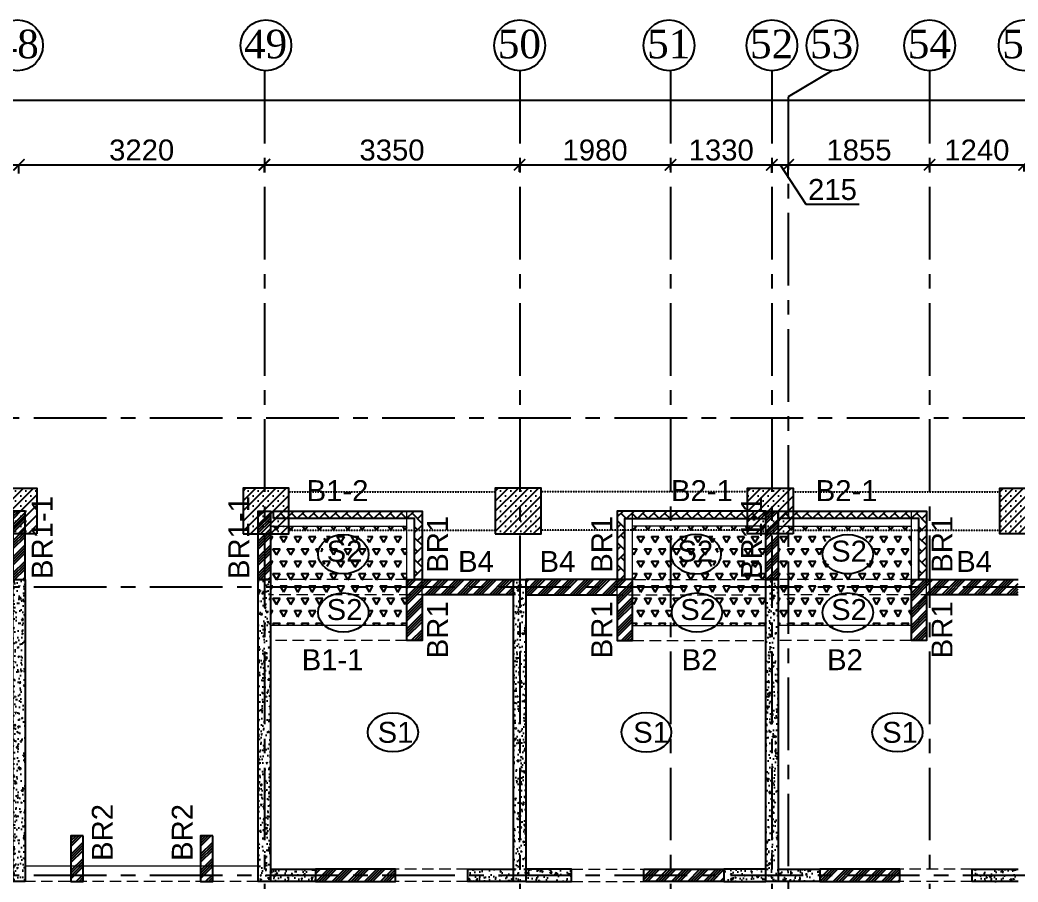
# Model space of a CAD drawing. Header units: inches. Extents: x 278200 to 407749, y -182622 to -96622.
# Drawn here: x 344512 to 357609, y -145061 to -133751 of the extents above; entities that cross this region are included whole.
import ezdxf

# ---------------------------------------------------------------- set-up
doc = ezdxf.new("R2010")
doc.units = ezdxf.units.IN
doc.header["$MEASUREMENT"] = 0
for name, pattern in [('CENTER', [50.8, 31.75, -6.35, 6.35, -6.35]), ('DASHED2', [9.525, 6.35, -3.175]), ('Hidden', [3, 2, -1])]:
    doc.linetypes.add(name, pattern=pattern)
for name, color, linetype in [('160 R.C. WALL HAT', 8, 'Continuous'), ('160 R.C.WALL', 6, 'Continuous'), ('AR-Column', 40, 'Continuous'), ('AR-Hidden', 251, 'DASHED2'), ('BAL. PARAPET WALL', 4, 'Continuous'), ('BEAM TEXT', 4, 'Continuous'), ('DIM', 251, 'Continuous'), ('GIRD CIR', 1, 'Continuous'), ('GIRD TEXT', 4, 'Continuous'), ('GRID', 8, 'CENTER'), ('GRID DIM', 4, 'Continuous'), ('NON S.WALL HATCH', 8, 'Continuous'), ('NON STRUC R.C.WALL', 6, 'Continuous'), ('NON.STRUC.R.C.WALLS', 1, 'Continuous'), ('PARAPET WALL', 4, 'Continuous'), ('SUNKEN', 8, 'Continuous')]:
    doc.layers.add(name, color=color, linetype=linetype)
for name, color, linetype, lineweight in [('BEAMS', 3, 'Continuous', 0), ('SLAB CIR', 1, 'Continuous', 25), ('SLAB TXT', 3, 'Continuous', 0)]:
    doc.layers.add(name, color=color, linetype=linetype, lineweight=lineweight)
doc.styles.add('T200', font='sanss___.ttf', dxfattribs={"height": 275})
doc.styles.add('T300', font='sanss___.ttf', dxfattribs={"height": 350})
doc.styles.add('T400', font='romantic.ttf')
doc.dimstyles.new('T 300', dxfattribs={"dimtxt": 275, "dimasz": 150, "dimexe": 1, "dimexo": 0, "dimgap": 50, "dimtad": 1, "dimdec": 0, "dimrnd": 5, "dimdsep": 46, "dimtxsty": 'T200', "dimblk": 'ARCHTICK', "dimcen": 2.5, "dimdle": 1, "dimclrd": 5, "dimclre": 253, "dimclrt": 4, "dimadec": 0, "dimazin": 0, "dimtfac": 1, "dimtdec": 0, "dimtmove": 2, "dimatfit": 3, "dimfxl": 0, "dimarcsym": 0})
pattern_1 = [(45, (2626358.34, -262314.72), (-106.066017, 106.066017), []), (45, (2626393.7, -262314.72), (-106.066017, 106.066017), []), (45, (2626429.05, -262314.72), (-106.066017, 106.066017), []), (45, (2626464.41, -262314.72), (-106.066017, 106.066017), [])]
pattern_2 = [(45, (2626358.34, -262274.72), (-106.066017, 106.066017), []), (45, (2626393.7, -262274.72), (-106.066017, 106.066017), []), (45, (2626429.05, -262274.72), (-106.066017, 106.066017), []), (45, (2626464.41, -262274.72), (-106.066017, 106.066017), [])]
pattern_3 = [(60, (2581941.19, -367452.33), (-93.75, 162.379763), [93.75, -93.75]), (120, (2581941.19, -367452.33), (-187.5, 1e-07), [93.75, -93.75]), (0, (2581894.31, -367371.14), (93.75, 162.379763), [93.75, -93.75])]
pattern_4 = [(45, (2631098.34, -262874.72), (-106.066017, 106.066017), []), (45, (2631133.7, -262874.72), (-106.066017, 106.066017), []), (45, (2631169.05, -262874.72), (-106.066017, 106.066017), []), (45, (2631204.41, -262874.72), (-106.066017, 106.066017), [])]
pattern_5 = [(50, (2464819.82, 90702.12), (179.315046, -15.688034), [18.75, -206.25]), (355, (2464819.82, 90702.12), (-34.687833, 188.048033), [15, -165]), (100.451444, (2464834.76, 90700.82), (144.627212, 172.359998), [15.935048, -175.285528]), (46.1842, (2464819.82, 90752.12), (266.810333, -41.37982), [28.125, -309.375]), (96.635635, (2464842.05, 90748.67), (233.665486, 243.52965), [23.902586, -262.92844]), (351.184164, (2464819.82, 90752.12), (233.665486, 243.52965), [22.5, -247.5]), (21, (2464844.82, 90739.62), (149.226763, -100.654723), [18.75, -206.25]), (326, (2464844.82, 90739.62), (60.828833, 181.287511), [15, -165]), (71.451445, (2464857.25, 90731.23), (210.055594, 80.632788), [15.935047, -175.285528]), (37.5, (2464819.816, 90702.12), (3.0399638, 83.2234635), [0, -163, 0, -167.5, 0, -165.625]), (7.5, (2464819.82, 90702.12), (65.7673844, 98.602928), [0, -95.5, 0, -159.25, 0, -63.125]), (327.5, (2464764.066, 90702.12), (133.455609, -5.638718), [0, -62.5, 0, -195, 0, -258.75]), (317.5, (2464739.07, 90702.12), (145.7965423, 25.0262456), [0, -81.25, 0, -129.5, 0, -183.75])]
pattern_6 = [(45, (-132245.64, 75915.45), (-66.29126, 66.29126), []), (45, (-132179.35, 75915.45), (-66.29126, 66.29126), [0, -93.75])]

# ---------------------------------------------------------------- blocks, each defined once
blk = doc.blocks.new('_ARCHTICK')
at = {"color": 0, "linetype": 'ByBlock', "const_width": 0.15}
blk.add_lwpolyline([(-0.5, -0.5), (0.5, 0.5)], dxfattribs=at)
blk = doc.blocks.new('*D681')
at = {"layer": 'Defpoints', "color": 0}
for p in [(366494, -134803), (283426, -135028, 15), (366494, -135028, 15)]:
    blk.add_point(p, dxfattribs=at)
at = {"layer": 'GRID DIM', "color": 5, "lineweight": -2}
blk.add_line((283425, -134803), (366495, -134803), dxfattribs=at)
at = {"layer": 'GRID DIM', "color": 253, "lineweight": -2}
for p, q in [((283426, -135028), (283426, -134802)), ((366494, -135028), (366494, -134802))]:
    blk.add_line(p, q, dxfattribs=at)
at = {"layer": 'GRID DIM', "color": 5, "lineweight": -2, "xscale": 150, "yscale": 150, "zscale": 150, "rotation": 180}
blk.add_blockref('_ARCHTICK', (283426, -134803), dxfattribs=at)
at = {"layer": 'GRID DIM', "color": 5, "lineweight": -2, "xscale": 150, "yscale": 150, "zscale": 150}
blk.add_blockref('_ARCHTICK', (366494, -134803), dxfattribs=at)
at = {"layer": 'GRID DIM', "color": 4, "insert": (324960, -134611), "char_height": 275, "attachment_point": 5, "style": 'T200'}
blk.add_mtext('83070', dxfattribs=at)
blk = doc.blocks.new('*D731')
at = {"layer": 'Defpoints', "color": 0}
for p in [(344499, -135651), (342489, -135768, 15), (344499, -135764, 15)]:
    blk.add_point(p, dxfattribs=at)
at = {"layer": 'GRID DIM', "color": 5, "lineweight": -2}
blk.add_line((342488, -135651), (344500, -135651), dxfattribs=at)
at = {"layer": 'GRID DIM', "color": 253, "lineweight": -2}
for p, q in [((342489, -135768), (342489, -135650)), ((344499, -135764), (344499, -135650))]:
    blk.add_line(p, q, dxfattribs=at)
at = {"layer": 'GRID DIM', "color": 5, "lineweight": -2, "xscale": 150, "yscale": 150, "zscale": 150, "rotation": 180}
blk.add_blockref('_ARCHTICK', (342489, -135651), dxfattribs=at)
at = {"layer": 'GRID DIM', "color": 5, "lineweight": -2, "xscale": 150, "yscale": 150, "zscale": 150}
blk.add_blockref('_ARCHTICK', (344499, -135651), dxfattribs=at)
at = {"layer": 'GRID DIM', "color": 4, "insert": (343494, -135459), "char_height": 275, "attachment_point": 5, "style": 'T200'}
blk.add_mtext('2010', dxfattribs=at)
blk = doc.blocks.new('*D732')
at = {"layer": 'Defpoints', "color": 0}
for p in [(347719, -135651), (344499, -135764, 15), (347719, -135754, 15)]:
    blk.add_point(p, dxfattribs=at)
at = {"layer": 'GRID DIM', "color": 5, "lineweight": -2}
blk.add_line((344498, -135651), (347720, -135651), dxfattribs=at)
at = {"layer": 'GRID DIM', "color": 253, "lineweight": -2}
for p, q in [((344499, -135764), (344499, -135650)), ((347719, -135754), (347719, -135650))]:
    blk.add_line(p, q, dxfattribs=at)
at = {"layer": 'GRID DIM', "color": 5, "lineweight": -2, "xscale": 150, "yscale": 150, "zscale": 150, "rotation": 180}
blk.add_blockref('_ARCHTICK', (344499, -135651), dxfattribs=at)
at = {"layer": 'GRID DIM', "color": 5, "lineweight": -2, "xscale": 150, "yscale": 150, "zscale": 150}
blk.add_blockref('_ARCHTICK', (347719, -135651), dxfattribs=at)
at = {"layer": 'GRID DIM', "color": 4, "insert": (346109, -135459), "char_height": 275, "attachment_point": 5, "style": 'T200'}
blk.add_mtext('3220', dxfattribs=at)
blk = doc.blocks.new('*D733')
at = {"layer": 'Defpoints', "color": 0}
for p in [(351069, -135651), (347719, -135754, 15), (351069, -135744, 15)]:
    blk.add_point(p, dxfattribs=at)
at = {"layer": 'GRID DIM', "color": 5, "lineweight": -2}
blk.add_line((347718, -135651), (351070, -135651), dxfattribs=at)
at = {"layer": 'GRID DIM', "color": 253, "lineweight": -2}
for p, q in [((347719, -135754), (347719, -135650)), ((351069, -135744), (351069, -135650))]:
    blk.add_line(p, q, dxfattribs=at)
at = {"layer": 'GRID DIM', "color": 5, "lineweight": -2, "xscale": 150, "yscale": 150, "zscale": 150, "rotation": 180}
blk.add_blockref('_ARCHTICK', (347719, -135651), dxfattribs=at)
at = {"layer": 'GRID DIM', "color": 5, "lineweight": -2, "xscale": 150, "yscale": 150, "zscale": 150}
blk.add_blockref('_ARCHTICK', (351069, -135651), dxfattribs=at)
at = {"layer": 'GRID DIM', "color": 4, "insert": (349394, -135459), "char_height": 275, "attachment_point": 5, "style": 'T200'}
blk.add_mtext('3350', dxfattribs=at)
blk = doc.blocks.new('*D734')
at = {"layer": 'Defpoints', "color": 0}
for p in [(353049, -135651), (351069, -135744, 15), (353049, -135719, 15)]:
    blk.add_point(p, dxfattribs=at)
at = {"layer": 'GRID DIM', "color": 5, "lineweight": -2}
blk.add_line((351068, -135651), (353050, -135651), dxfattribs=at)
at = {"layer": 'GRID DIM', "color": 253, "lineweight": -2}
for p, q in [((351069, -135744), (351069, -135650)), ((353049, -135719), (353049, -135650))]:
    blk.add_line(p, q, dxfattribs=at)
at = {"layer": 'GRID DIM', "color": 5, "lineweight": -2, "xscale": 150, "yscale": 150, "zscale": 150, "rotation": 180}
blk.add_blockref('_ARCHTICK', (351069, -135651), dxfattribs=at)
at = {"layer": 'GRID DIM', "color": 5, "lineweight": -2, "xscale": 150, "yscale": 150, "zscale": 150}
blk.add_blockref('_ARCHTICK', (353049, -135651), dxfattribs=at)
at = {"layer": 'GRID DIM', "color": 4, "insert": (352059, -135459), "char_height": 275, "attachment_point": 5, "style": 'T200'}
blk.add_mtext('1980', dxfattribs=at)
blk = doc.blocks.new('*D735')
at = {"layer": 'Defpoints', "color": 0}
for p in [(354379, -135651), (353049, -135719, 15), (354379, -135756, 15)]:
    blk.add_point(p, dxfattribs=at)
at = {"layer": 'GRID DIM', "color": 5, "lineweight": -2}
blk.add_line((353048, -135651), (354380, -135651), dxfattribs=at)
at = {"layer": 'GRID DIM', "color": 253, "lineweight": -2}
for p, q in [((353049, -135719), (353049, -135650)), ((354379, -135756), (354379, -135650))]:
    blk.add_line(p, q, dxfattribs=at)
at = {"layer": 'GRID DIM', "color": 5, "lineweight": -2, "xscale": 150, "yscale": 150, "zscale": 150, "rotation": 180}
blk.add_blockref('_ARCHTICK', (353049, -135651), dxfattribs=at)
at = {"layer": 'GRID DIM', "color": 5, "lineweight": -2, "xscale": 150, "yscale": 150, "zscale": 150}
blk.add_blockref('_ARCHTICK', (354379, -135651), dxfattribs=at)
at = {"layer": 'GRID DIM', "color": 4, "insert": (353714, -135459), "char_height": 275, "attachment_point": 5, "style": 'T200'}
blk.add_mtext('1330', dxfattribs=at)
blk = doc.blocks.new('*D736')
at = {"layer": 'Defpoints', "color": 0}
for p in [(354594, -135651), (354379, -135756, 15), (354594, -135821, 15)]:
    blk.add_point(p, dxfattribs=at)
at = {"layer": 'GRID DIM', "color": 5, "lineweight": -2}
for p, q in [((354378, -135651), (354595, -135651)), ((354487, -135651), (354823, -136169)), ((354823, -136169), (355524, -136169))]:
    blk.add_line(p, q, dxfattribs=at)
at = {"layer": 'GRID DIM', "color": 253, "lineweight": -2}
for p, q in [((354379, -135756), (354379, -135650)), ((354594, -135821), (354594, -135650))]:
    blk.add_line(p, q, dxfattribs=at)
at = {"layer": 'GRID DIM', "color": 5, "lineweight": -2, "xscale": 150, "yscale": 150, "zscale": 150, "rotation": 180}
blk.add_blockref('_ARCHTICK', (354379, -135651), dxfattribs=at)
at = {"layer": 'GRID DIM', "color": 5, "lineweight": -2, "xscale": 150, "yscale": 150, "zscale": 150}
blk.add_blockref('_ARCHTICK', (354594, -135651), dxfattribs=at)
at = {"layer": 'GRID DIM', "color": 4, "insert": (355174, -135977), "char_height": 275, "attachment_point": 5, "style": 'T200'}
blk.add_mtext('215', dxfattribs=at)
blk = doc.blocks.new('*D737')
at = {"layer": 'Defpoints', "color": 0}
for p in [(356449, -135651), (354594, -135821, 15), (356449, -135712, 15)]:
    blk.add_point(p, dxfattribs=at)
at = {"layer": 'GRID DIM', "color": 5, "lineweight": -2}
blk.add_line((354593, -135651), (356450, -135651), dxfattribs=at)
at = {"layer": 'GRID DIM', "color": 253, "lineweight": -2}
for p, q in [((354594, -135821), (354594, -135650)), ((356449, -135712), (356449, -135650))]:
    blk.add_line(p, q, dxfattribs=at)
at = {"layer": 'GRID DIM', "color": 5, "lineweight": -2, "xscale": 150, "yscale": 150, "zscale": 150, "rotation": 180}
blk.add_blockref('_ARCHTICK', (354594, -135651), dxfattribs=at)
at = {"layer": 'GRID DIM', "color": 5, "lineweight": -2, "xscale": 150, "yscale": 150, "zscale": 150}
blk.add_blockref('_ARCHTICK', (356449, -135651), dxfattribs=at)
at = {"layer": 'GRID DIM', "color": 4, "insert": (355522, -135459), "char_height": 275, "attachment_point": 5, "style": 'T200'}
blk.add_mtext('1855', dxfattribs=at)
blk = doc.blocks.new('*D738')
at = {"layer": 'Defpoints', "color": 0}
for p in [(357689, -135651), (356449, -135712, 15), (357689, -135737, 15)]:
    blk.add_point(p, dxfattribs=at)
at = {"layer": 'GRID DIM', "color": 5, "lineweight": -2}
blk.add_line((356448, -135651), (357690, -135651), dxfattribs=at)
at = {"layer": 'GRID DIM', "color": 253, "lineweight": -2}
for p, q in [((356449, -135712), (356449, -135650)), ((357689, -135737), (357689, -135650))]:
    blk.add_line(p, q, dxfattribs=at)
at = {"layer": 'GRID DIM', "color": 5, "lineweight": -2, "xscale": 150, "yscale": 150, "zscale": 150, "rotation": 180}
blk.add_blockref('_ARCHTICK', (356449, -135651), dxfattribs=at)
at = {"layer": 'GRID DIM', "color": 5, "lineweight": -2, "xscale": 150, "yscale": 150, "zscale": 150}
blk.add_blockref('_ARCHTICK', (357689, -135651), dxfattribs=at)
at = {"layer": 'GRID DIM', "color": 4, "insert": (357069, -135459), "char_height": 275, "attachment_point": 5, "style": 'T200'}
blk.add_mtext('1240', dxfattribs=at)
blk = doc.blocks.new('*D739')
at = {"layer": 'Defpoints', "color": 0}
for p in [(358374, -135651), (357689, -135737, 15), (358374, -135699, 15)]:
    blk.add_point(p, dxfattribs=at)
at = {"layer": 'GRID DIM', "color": 5, "lineweight": -2}
for p, q in [((357688, -135651), (358375, -135651)), ((358032, -135651), (358633, -136192)), ((358633, -136192), (359330, -136192))]:
    blk.add_line(p, q, dxfattribs=at)
at = {"layer": 'GRID DIM', "color": 253, "lineweight": -2}
for p, q in [((357689, -135737), (357689, -135650)), ((358374, -135699), (358374, -135650))]:
    blk.add_line(p, q, dxfattribs=at)
at = {"layer": 'GRID DIM', "color": 5, "lineweight": -2, "xscale": 150, "yscale": 150, "zscale": 150, "rotation": 180}
blk.add_blockref('_ARCHTICK', (357689, -135651), dxfattribs=at)
at = {"layer": 'GRID DIM', "color": 5, "lineweight": -2, "xscale": 150, "yscale": 150, "zscale": 150}
blk.add_blockref('_ARCHTICK', (358374, -135651), dxfattribs=at)
at = {"layer": 'GRID DIM', "color": 4, "insert": (358982, -136000), "char_height": 275, "attachment_point": 5, "style": 'T200'}
blk.add_mtext('685', dxfattribs=at)
blk = doc.blocks.new('A$C02A55DAE')
at = {"layer": 'NON S.WALL HATCH'}
h = blk.add_hatch(dxfattribs=at)
h.set_pattern_fill('SACNCR', color=256, scale=1000)
h.set_pattern_definition(pattern_6)
h.paths.add_polyline_path([(59472, 600), (58872, 600), (58872, 1200), (59472, 1200)])
h = blk.add_hatch(dxfattribs=at)
h.set_pattern_fill('SACNCR', color=256, scale=1000)
h.set_pattern_definition(pattern_6)
h.paths.add_polyline_path([(62179, 600), (62779, 600), (62779, 1200), (62179, 1200)])
h = blk.add_hatch(dxfattribs=at)
h.set_pattern_fill('SACNCR', color=256, scale=1000)
h.set_pattern_definition(pattern_6)
h.paths.add_polyline_path([(65489, 600), (66089, 600), (66089, 1200), (65489, 1200)])
h = blk.add_hatch(dxfattribs=at)
h.set_pattern_fill('SACNCR', color=256, scale=1000)
h.set_pattern_definition(pattern_6)
h.paths.add_polyline_path([(69399, 600), (68799, 600), (68799, 1200), (69399, 1200)])
h = blk.add_hatch(dxfattribs=at)
h.set_pattern_fill('SACNCR', color=256, scale=1000)
h.set_pattern_definition(pattern_6)
h.paths.add_polyline_path([(72709, 600), (72109, 600), (72109, 1200), (72709, 1200)])
at = {"layer": 'AR-Column', "color": 4, "elevation": -29}
for points in [[(59472, 600), (58872, 600), (58872, 1200), (59472, 1200)], [(62179, 600), (62779, 600), (62779, 1200), (62179, 1200)], [(65489, 600), (66089, 600), (66089, 1200), (65489, 1200)], [(69399, 600), (68799, 600), (68799, 1200), (69399, 1200)], [(72709, 600), (72109, 600), (72109, 1200), (72709, 1200)]]:
    blk.add_lwpolyline(points, close=True, dxfattribs=at)
at = {"layer": 'AR-Hidden', "ltscale": 0.009}
for p, q in [((62779, 1150, -29), (65489, 1150, -29)), ((68799, 1150, -29), (66089, 1150, -29)), ((69399, 1150, -29), (72109, 1150, -29)), ((62779, 650, -29), (65489, 650, -29)), ((68799, 650, -29), (66089, 650, -29)), ((69399, 650, -29), (72109, 650, -29))]:
    blk.add_line(p, q, dxfattribs=at)

msp = doc.modelspace()

# ---------------------------------------------------------------- hatches: boundary and pattern name
at = {"layer": '160 R.C. WALL HAT'}
h = msp.add_hatch(dxfattribs=at)
h.set_pattern_fill('AR-CONC', color=256, scale=25)
h.set_pattern_definition(pattern_5)
h.paths.add_polyline_path([(344419.3, -141093.7), (344579.3, -141093.7), (344579.3, -145053.7), (344419.3, -145053.7)])
h = msp.add_hatch(dxfattribs=at)
h.set_pattern_fill('AR-CONC', color=256, scale=25)
h.set_pattern_definition(pattern_5)
h.paths.add_polyline_path([(347799.3, -145053.7), (347639.3, -145053.7), (347639.3, -141093.7), (347799.3, -141093.7)])
h = msp.add_hatch(dxfattribs=at)
h.set_pattern_fill('AR-CONC', color=256, scale=25)
h.set_pattern_definition(pattern_5)
h.paths.add_polyline_path([(350989.3, -141093.7), (351149.3, -141093.7), (351149.3, -145053.7), (350989.3, -145053.7)])
h = msp.add_hatch(dxfattribs=at)
h.set_pattern_fill('AR-CONC', color=256, scale=25)
h.set_pattern_definition(pattern_5)
h.paths.add_polyline_path([(354299.3, -141093.7), (354459.3, -141093.7), (354459.3, -145053.7), (354299.3, -145053.7)])
h = msp.add_hatch(dxfattribs=at)
h.set_pattern_fill('AR-CONC', color=256, scale=25)
h.set_pattern_definition(pattern_5)
h.paths.add_polyline_path([(347799.3, -144893.7), (348389.3, -144893.7), (348389.3, -145053.7), (347799.3, -145053.7)])
h = msp.add_hatch(dxfattribs=at)
h.set_pattern_fill('AR-CONC', color=256, scale=25)
h.set_pattern_definition(pattern_5)
h.paths.add_polyline_path([(350389.3, -145053.7), (350389.3, -144893.7), (350989.3, -144893.7), (350989.3, -145053.7)])
h = msp.add_hatch(dxfattribs=at)
h.set_pattern_fill('AR-CONC', color=256, scale=25)
h.set_pattern_definition(pattern_5)
h.paths.add_polyline_path([(351749.3, -144893.7), (351749.3, -145053.7), (351149.3, -145053.7), (351149.3, -144893.7)])
h = msp.add_hatch(dxfattribs=at)
h.set_pattern_fill('AR-CONC', color=256, scale=25)
h.set_pattern_definition(pattern_5)
h.paths.add_polyline_path([(353749.3, -144893.7), (354299.3, -144893.7), (354299.3, -145053.7), (353749.3, -145053.7)])
h = msp.add_hatch(dxfattribs=at)
h.set_pattern_fill('AR-CONC', color=256, scale=25)
h.set_pattern_definition(pattern_5)
h.paths.add_polyline_path([(354459.3, -144893.7), (355009.3, -144893.7), (355009.3, -145053.7), (354459.3, -145053.7)])
h = msp.add_hatch(dxfattribs=at)
h.set_pattern_fill('AR-CONC', color=256, scale=25)
h.set_pattern_definition(pattern_5)
h.paths.add_polyline_path([(357009.3, -144893.7), (357009.3, -145053.7), (357609.3, -145053.7), (357609.3, -144893.7)])
at = {"layer": 'BAL. PARAPET WALL'}
h = msp.add_hatch(dxfattribs=at)
h.set_pattern_fill('AR-HBONE', color=256, angle=-90, style=0)
h.set_pattern_definition([(315, (844360.63, 1984864.57), (143.684098, -4e-14), [304.8, -101.6]), (45, (844432.47, 1984792.73), (143.684098, -4e-14), [304.8, -101.6])])
h.paths.add_polyline_path([(347839.3, -140293.7), (347839.3, -140193.7), (349789.3, -140193.7), (349789.3, -141093.7), (349689.3, -141093.7), (349689.3, -140293.7)])
h = msp.add_hatch(dxfattribs=at)
h.set_pattern_fill('AR-HBONE', color=256, angle=-90, style=0)
h.set_pattern_definition([(315, (850980.63, 1984864.57), (143.684098, -4e-14), [304.8, -101.6]), (45, (851052.47, 1984792.73), (143.684098, -4e-14), [304.8, -101.6])])
h.paths.add_polyline_path([(354299.3, -140293.7), (354299.3, -140193.7), (352349.3, -140193.7), (352349.3, -141093.7), (352449.3, -141093.7), (352449.3, -140293.7)])
h = msp.add_hatch(dxfattribs=at)
h.set_pattern_fill('AR-HBONE', color=256, angle=-90, style=0)
h.set_pattern_definition([(315, (850980.63, 1984864.57), (143.684098, -4e-14), [304.8, -101.6]), (45, (851052.47, 1984792.73), (143.684098, -4e-14), [304.8, -101.6])])
h.paths.add_polyline_path([(354459.3, -140293.7), (354459.3, -140193.7), (356409.3, -140193.7), (356409.3, -141093.7), (356309.3, -141093.7), (356309.3, -140293.7)])
at = {"layer": 'NON STRUC R.C.WALL'}
h = msp.add_hatch(dxfattribs=at)
h.set_pattern_fill('ANSI34', color=1, scale=200)
h.set_pattern_definition(pattern_1)
h.paths.add_polyline_path([(344419.3, -141093.7), (344579.3, -141093.7), (344579.3, -140193.7), (344419.3, -140193.7)])
h = msp.add_hatch(dxfattribs=at)
h.set_pattern_fill('ANSI34', color=1, scale=200)
h.set_pattern_definition([(45, (2626398.34, -262314.72), (-106.066017, 106.066017), []), (45, (2626433.7, -262314.72), (-106.066017, 106.066017), []), (45, (2626469.05, -262314.72), (-106.066017, 106.066017), []), (45, (2626504.41, -262314.72), (-106.066017, 106.066017), [])])
h.paths.add_polyline_path([(347799.3, -141093.7), (347639.3, -141093.7), (347639.3, -140193.7), (347799.3, -140193.7)])
h = msp.add_hatch(dxfattribs=at)
h.set_pattern_fill('ANSI34', color=1, scale=200)
h.set_pattern_definition(pattern_1)
h.paths.add_polyline_path([(354459.3, -141093.7), (354299.3, -141093.7), (354299.3, -140193.7), (354459.3, -140193.7)])
h = msp.add_hatch(dxfattribs=at)
h.set_pattern_fill('ANSI34', color=1, scale=200)
h.set_pattern_definition(pattern_2)
h.paths.add_polyline_path([(350989.3, -141293.7), (349789.3, -141293.7), (349789.3, -141893.7), (349589.3, -141893.7), (349589.3, -141093.7), (350989.3, -141093.7)])
h = msp.add_hatch(dxfattribs=at)
h.set_pattern_fill('ANSI34', color=1, scale=200)
h.set_pattern_definition(pattern_2)
h.paths.add_polyline_path([(351149.3, -141293.7), (352349.3, -141293.7), (352349.3, -141893.7), (352549.3, -141893.7), (352549.3, -141093.7), (351149.3, -141093.7)])
h = msp.add_hatch(dxfattribs=at)
h.set_pattern_fill('ANSI34', color=1, scale=200)
h.set_pattern_definition(pattern_2)
h.paths.add_polyline_path([(357609.3, -141293.7), (356409.3, -141293.7), (356409.3, -141893.7), (356209.3, -141893.7), (356209.3, -141093.7), (357609.3, -141093.7)])
h = msp.add_hatch(dxfattribs=at)
h.set_pattern_fill('ANSI34', color=1, scale=200)
h.set_pattern_definition(pattern_4)
h.paths.add_polyline_path([(345341.2, -144453.7), (345181.2, -144453.7), (345181.2, -145053.7), (345341.2, -145053.7)])
h = msp.add_hatch(dxfattribs=at)
h.set_pattern_fill('ANSI34', color=1, scale=200)
h.set_pattern_definition(pattern_4)
h.paths.add_polyline_path([(347041.2, -144453.7), (346881.2, -144453.7), (346881.2, -145053.7), (347041.2, -145053.7)])
h = msp.add_hatch(dxfattribs=at)
h.set_pattern_fill('ANSI34', color=1, scale=200)
h.set_pattern_definition(pattern_2)
h.paths.add_polyline_path([(349439.3, -144893.7), (348389.3, -144893.7), (348389.3, -145053.7), (349439.3, -145053.7)])
h = msp.add_hatch(dxfattribs=at)
h.set_pattern_fill('ANSI34', color=1, scale=200)
h.set_pattern_definition(pattern_2)
h.paths.add_polyline_path([(352699.3, -144893.7), (353749.3, -144893.7), (353749.3, -145053.7), (352699.3, -145053.7)])
h = msp.add_hatch(dxfattribs=at)
h.set_pattern_fill('ANSI34', color=1, scale=200)
h.set_pattern_definition(pattern_2)
h.paths.add_polyline_path([(356059.3, -144893.7), (355009.3, -144893.7), (355009.3, -145053.7), (356059.3, -145053.7)])
at = {"layer": 'SUNKEN'}
h = msp.add_hatch(dxfattribs=at)
h.set_pattern_fill('TRIANG', color=256, scale=500)
h.set_pattern_definition(pattern_3)
h.paths.add_polyline_path([(347799.3, -140393.7), (349589.3, -140393.7), (349589.3, -141093.7), (347799.3, -141093.7)])
edge = h.paths.add_edge_path(flags=16)
edge.add_ellipse((348755.3, -140719.4), major_axis=(-331, 0), ratio=0.77685, start_angle=0, end_angle=360)
h.paths.add_polyline_path([(347799.3, -141093.7), (349589.3, -141093.7), (349589.3, -141293.7), (347799.3, -141293.7)])
h.paths.add_polyline_path([(349070.8, -140937.5), (348465.7, -140937.5), (348465.7, -140506.4), (349070.8, -140506.4)], flags=16)
h.paths.add_polyline_path([(348557.3, -141732.1), (348560.2, -141693.7), (347799.3, -141693.7), (347799.3, -141293.7), (348613.7, -141293.7), (348609.7, -141295.1), (348598.8, -141299.5), (348588.1, -141304.2), (348577.6, -141309.1), (348567.3, -141314.4), (348557.3, -141320), (348547.6, -141325.9), (348538.1, -141332), (348529, -141338.4), (348520.2, -141345.1), (348511.7, -141352), (348503.5, -141359.1), (348495.7, -141366.5), (348488.3, -141374.1), (348481.2, -141382), (348474.5, -141390), (348468.2, -141398.2), (348462.2, -141406.6), (348456.7, -141415.1), (348451.6, -141423.8), (348446.9, -141432.6), (348442.7, -141441.6), (348438.9, -141450.7), (348435.5, -141459.9), (348432.5, -141469.2), (348430, -141478.5), (348428, -141487.9), (348426.4, -141497.4), (348425.2, -141506.9), (348424.6, -141516.5), (348424.3, -141526), (348424.6, -141535.6), (348425.2, -141545.2), (348426.4, -141554.7), (348428, -141564.1), (348430, -141573.6), (348432.5, -141582.9), (348435.5, -141592.2), (348438.9, -141601.4), (348442.7, -141610.5), (348446.9, -141619.5), (348451.6, -141628.3), (348456.7, -141637), (348462.2, -141645.5), (348468.2, -141653.9), (348474.5, -141662.1), (348481.2, -141670.1), (348488.3, -141678), (348495.7, -141685.6), (348503.5, -141693), (348511.7, -141700.1), (348520.2, -141707), (348529, -141713.7), (348538.1, -141720.1), (348547.6, -141726.2)])
h.paths.add_polyline_path([(348950.5, -141693.7), (348958.2, -141729.2), (348967.8, -141723.2), (348977.1, -141716.9), (348986.1, -141710.4), (348994.8, -141703.6), (349003.1, -141696.6), (349011.1, -141689.3), (349018.7, -141681.8), (349026, -141674.1), (349032.9, -141666.2), (349039.4, -141658.1), (349045.5, -141649.8), (349051.2, -141641.3), (349056.5, -141632.7), (349061.4, -141623.9), (349065.9, -141615), (349069.9, -141606), (349073.5, -141596.8), (349076.7, -141587.6), (349079.4, -141578.3), (349081.7, -141568.9), (349083.5, -141559.4), (349084.9, -141549.9), (349085.8, -141540.4), (349086.3, -141530.8), (349086.3, -141521.3), (349085.8, -141511.7), (349084.9, -141502.2), (349083.5, -141492.7), (349081.7, -141483.2), (349079.4, -141473.8), (349076.7, -141464.5), (349073.5, -141455.3), (349069.9, -141446.1), (349065.9, -141437.1), (349061.4, -141428.2), (349056.5, -141419.4), (349051.2, -141410.8), (349045.5, -141402.3), (349039.4, -141394), (349032.9, -141385.9), (349026, -141378), (349018.7, -141370.3), (349011.1, -141362.8), (349003.1, -141355.5), (348994.8, -141348.5), (348986.1, -141341.7), (348977.1, -141335.2), (348967.8, -141328.9), (348958.2, -141322.9), (348948.4, -141317.2), (348938.3, -141311.7), (348927.9, -141306.6), (348917.3, -141301.8), (348906.4, -141297.3), (348897.1, -141293.7), (349589.3, -141293.7), (349589.3, -141693.7)])
h = msp.add_hatch(dxfattribs=at)
h.set_pattern_fill('TRIANG', color=256, scale=500)
h.set_pattern_definition(pattern_3)
h.paths.add_polyline_path([(354299.3, -140393.7), (352549.3, -140393.7), (352549.3, -141093.7), (354299.3, -141093.7)])
edge = h.paths.add_edge_path(flags=16)
edge.add_ellipse((353383.2, -140719.4), major_axis=(331, 0), ratio=0.77685, start_angle=0, end_angle=360, ccw=False)
h.paths.add_polyline_path([(354299.3, -141093.7), (352549.3, -141093.7), (352549.3, -141293.7), (354299.3, -141293.7)])
h.paths.add_polyline_path([(353067.8, -140506.4), (353067.8, -140937.5), (353672.9, -140937.5), (353672.9, -140506.4)], flags=16)
h.paths.add_polyline_path([(353191.4, -141728.9), (353199.7, -141693.7), (352549.3, -141693.7), (352549.3, -141293.7), (353253.2, -141293.7), (353246.6, -141296.1), (353235.1, -141300.9), (353223.7, -141305.9), (353212.7, -141311.4), (353201.9, -141317.1), (353191.4, -141323.2), (353181.3, -141329.6), (353171.4, -141336.3), (353162, -141343.3), (353152.9, -141350.6), (353144.1, -141358.2), (353135.8, -141366), (353127.8, -141374.1), (353120.3, -141382.4), (353113.2, -141390.9), (353106.6, -141399.7), (353100.4, -141408.6), (353094.6, -141417.8), (353089.4, -141427.1), (353084.6, -141436.5), (353080.3, -141446.1), (353076.4, -141455.8), (353073.1, -141465.7), (353070.3, -141475.6), (353068, -141485.6), (353066.2, -141495.6), (353064.9, -141505.7), (353064.1, -141515.9), (353063.9, -141526), (353064.1, -141536.2), (353064.9, -141546.3), (353066.2, -141556.5), (353068, -141566.5), (353070.3, -141576.5), (353073.1, -141586.4), (353076.4, -141596.3), (353080.3, -141606), (353084.6, -141615.6), (353089.4, -141625), (353094.6, -141634.3), (353100.4, -141643.5), (353106.6, -141652.4), (353113.2, -141661.2), (353120.3, -141669.7), (353127.8, -141678), (353135.8, -141686.1), (353144.1, -141693.9), (353152.9, -141701.5), (353162, -141708.8), (353171.4, -141715.8), (353181.3, -141722.5)])
h.paths.add_polyline_path([(353590, -141693.7), (353593.1, -141732), (353603.4, -141725.7), (353613.4, -141719.2), (353623.1, -141712.3), (353632.4, -141705.2), (353641.3, -141697.7), (353649.8, -141690), (353658, -141682.1), (353665.7, -141673.9), (353673, -141665.5), (353679.9, -141656.8), (353686.3, -141648), (353692.3, -141638.9), (353697.8, -141629.7), (353702.8, -141620.3), (353707.4, -141610.8), (353711.4, -141601.1), (353715, -141591.4), (353718.1, -141581.5), (353720.6, -141571.5), (353722.7, -141561.5), (353724.2, -141551.4), (353725.3, -141541.3), (353725.8, -141531.1), (353725.8, -141521), (353725.3, -141510.8), (353724.2, -141500.7), (353722.7, -141490.6), (353720.6, -141480.6), (353718.1, -141470.6), (353715, -141460.7), (353711.4, -141450.9), (353707.4, -141441.3), (353702.8, -141431.8), (353697.8, -141422.4), (353692.3, -141413.2), (353686.3, -141404.1), (353679.9, -141395.3), (353673, -141386.6), (353665.7, -141378.2), (353658, -141370), (353649.8, -141362.1), (353641.3, -141354.4), (353632.4, -141346.9), (353623.1, -141339.8), (353613.4, -141332.9), (353603.4, -141326.4), (353593.1, -141320.1), (353582.5, -141314.2), (353571.6, -141308.6), (353560.4, -141303.4), (353548.9, -141298.5), (353537.2, -141293.9), (353536.6, -141293.7), (354299.3, -141293.7), (354299.3, -141693.7)])
h = msp.add_hatch(dxfattribs=at)
h.set_pattern_fill('TRIANG', color=256, scale=500)
h.set_pattern_definition(pattern_3)
h.paths.add_polyline_path([(354459.3, -140393.7), (356209.3, -140393.7), (356209.3, -141093.7), (354459.3, -141093.7)])
edge = h.paths.add_edge_path(flags=16)
edge.add_ellipse((355375.3, -140719.4), major_axis=(-331, 0), ratio=0.77685, start_angle=0, end_angle=360)
h.paths.add_polyline_path([(354459.3, -141093.7), (356209.3, -141093.7), (356209.3, -141293.7), (354459.3, -141293.7)])
h.paths.add_polyline_path([(355690.8, -140506.4), (355690.8, -140937.5), (355085.7, -140937.5), (355085.7, -140506.4)], flags=0)
h.paths.add_polyline_path([(355233.7, -141293.7), (355224.1, -141297.3), (355211.8, -141302.5), (355199.9, -141308), (355188.2, -141314), (355176.8, -141320.3), (355165.9, -141327), (355155.2, -141334), (355145, -141341.4), (355135.2, -141349.1), (355125.8, -141357.1), (355116.9, -141365.4), (355108.4, -141374), (355100.4, -141382.9), (355092.8, -141392), (355085.8, -141401.4), (355079.3, -141411), (355073.3, -141420.8), (355067.9, -141430.8), (355063, -141440.9), (355058.6, -141451.2), (355054.9, -141461.7), (355051.7, -141472.2), (355049, -141482.9), (355047, -141493.6), (355045.5, -141504.4), (355044.6, -141515.2), (355044.3, -141526), (355044.6, -141536.9), (355045.5, -141547.7), (355047, -141558.5), (355049, -141569.2), (355051.7, -141579.9), (355054.9, -141590.4), (355058.6, -141600.9), (355063, -141611.2), (355067.9, -141621.3), (355073.3, -141631.3), (355079.3, -141641.1), (355085.8, -141650.7), (355092.8, -141660.1), (355100.4, -141669.2), (355108.4, -141678.1), (355116.9, -141686.7), (355125.8, -141695), (355135.2, -141703), (355145, -141710.7), (355155.2, -141718.1), (355165.9, -141725.1), (355176.8, -141731.8), (355180.2, -141693.7), (354459.3, -141693.7), (354459.3, -141293.7)])
h.paths.add_polyline_path([(355520.3, -141294.9), (355517, -141293.7), (356209.3, -141293.7), (356209.3, -141693.7), (355570.5, -141693.7), (355579.4, -141728.5), (355590.2, -141721.7), (355600.6, -141714.5), (355610.6, -141706.9), (355620.2, -141699), (355629.4, -141690.9), (355638.1, -141682.4), (355646.4, -141673.7), (355654.1, -141664.7), (355661.4, -141655.4), (355668.2, -141645.9), (355674.4, -141636.2), (355680.1, -141626.3), (355685.3, -141616.3), (355689.9, -141606), (355694, -141595.6), (355697.5, -141585.2), (355700.4, -141574.6), (355702.7, -141563.9), (355704.5, -141553.1), (355705.7, -141542.3), (355706.3, -141531.5), (355706.3, -141520.6), (355705.7, -141509.8), (355704.5, -141499), (355702.7, -141488.2), (355700.4, -141477.5), (355697.5, -141466.9), (355694, -141456.4), (355689.9, -141446.1), (355685.3, -141435.8), (355680.1, -141425.8), (355674.4, -141415.9), (355668.2, -141406.2), (355661.4, -141396.7), (355654.1, -141387.4), (355646.4, -141378.4), (355638.1, -141369.7), (355629.4, -141361.2), (355620.2, -141353.1), (355610.6, -141345.2), (355600.6, -141337.6), (355590.2, -141330.4), (355579.4, -141323.6), (355568.2, -141317.1), (355556.7, -141310.9), (355544.8, -141305.2), (355532.7, -141299.8)])

# ---------------------------------------------------------------- linework, layer by layer
at = {"layer": '160 R.C.WALL'}
for p, q in [((347799.3, -144893.7, 14.7), (348389.3, -144893.7, 14.7)), ((348389.3, -144893.7, 14.7), (348389.3, -145053.7, 14.7)), ((354299.3, -144893.7, 14.7), (353749.3, -144893.7, 14.7)), ((353749.3, -144893.7, 14.7), (353749.3, -145054.3, 14.7)), ((354459.3, -144893.7, 14.7), (355009.3, -144893.7, 14.7)), ((355009.3, -144893.7, 14.7), (355009.3, -145053.7, 14.7)), ((348389.3, -145053.7, 14.7), (347799.3, -145053.7, 14.7)), ((353749.3, -145053.7, 14.7), (354299.3, -145053.7, 14.7)), ((355009.3, -145053.7, 14.7), (354459.3, -145053.7, 14.7))]:
    msp.add_line(p, q, dxfattribs=at)
at = {"layer": '160 R.C.WALL', "elevation": 14.7}
for points in [[(344579.3, -145053.7), (344419.3, -145053.7), (344419.3, -141093.7), (344579.3, -141093.7)], [(347799.3, -145053.7), (347639.3, -145053.7), (347639.3, -141093.7), (347799.3, -141093.7)], [(351149.3, -145053.7), (350989.3, -145053.7), (350989.3, -141093.7), (351149.3, -141093.7)], [(354459.3, -145053.7), (354299.3, -145053.7), (354299.3, -141093.7), (354459.3, -141093.7)]]:
    msp.add_lwpolyline(points, close=True, dxfattribs=at)
for points in [[(350989.3, -145053.7), (350389.3, -145053.7), (350389.3, -144893.7), (350989.3, -144893.7)], [(351149.3, -145053.7), (351749.3, -145053.7), (351749.3, -144893.7), (351149.3, -144893.7)], [(357609.3, -145053.7), (357009.3, -145053.7), (357009.3, -144893.7), (357609.3, -144893.7)]]:
    msp.add_lwpolyline(points, dxfattribs=at)
at = {"layer": 'BAL. PARAPET WALL', "elevation": 14.7}
for points in [[(347839.3, -140293.7), (347839.3, -140193.7), (349789.3, -140193.7), (349789.3, -141093.7), (349689.3, -141093.7), (349689.3, -140293.7), (347839.3, -140293.7)], [(354299.3, -140293.7), (354299.3, -140193.7), (352349.3, -140193.7), (352349.3, -141093.7), (352449.3, -141093.7), (352449.3, -140293.7), (354299.3, -140293.7)], [(354459.3, -140293.7), (354459.3, -140193.7), (356409.3, -140193.7), (356409.3, -141093.7), (356309.3, -141093.7), (356309.3, -140293.7), (354459.3, -140293.7)]]:
    msp.add_lwpolyline(points, dxfattribs=at)
at = {"layer": 'BEAMS', "color": 4, "linetype": 'Continuous', "ltscale": 0.01}
for p, q in [((347799.3, -140193.7, 14.7), (349789.3, -140193.7, 14.7)), ((349589.3, -141893.7, 14.7), (349589.3, -140193.7, 14.7)), ((349789.3, -141893.7, 14.7), (349789.3, -140193.7, 14.7)), ((352349.3, -141893.7, 14.7), (352349.3, -140193.7, 14.7)), ((354299.3, -140193.7, 14.7), (352349.3, -140193.7, 14.7)), ((352549.3, -141893.7, 14.7), (352549.3, -140193.7, 14.7)), ((354459.3, -140193.7, 14.7), (356409.3, -140193.7, 14.7)), ((356209.3, -141893.7, 14.7), (356209.3, -140193.7, 14.7)), ((356409.3, -141893.7, 14.7), (356409.3, -140193.7, 14.7)), ((347799.3, -140393.7, 14.7), (349589.3, -140393.7, 14.7)), ((354299.3, -140393.7, 14.7), (352549.3, -140393.7, 14.7)), ((354459.3, -140393.7, 14.7), (356209.3, -140393.7, 14.7)), ((350989.3, -141093.7, 14.7), (349589.3, -141093.7, 14.7)), ((351149.3, -141093.7, 14.7), (352347.6, -141093.7, 14.7)), ((357609.3, -141093.7, 14.7), (356209.3, -141093.7, 14.7)), ((349589.3, -141693.7, 14.7), (347799.3, -141693.7, 14.7)), ((352549.3, -141693.7, 14.7), (354299.3, -141693.7, 14.7)), ((356209.3, -141693.7, 14.7), (354459.3, -141693.7, 14.7)), ((347639.3, -144853.7, 14.7), (344579.3, -144853.7, 14.7))]:
    msp.add_line(p, q, dxfattribs=at)
at = {"layer": 'BEAMS', "linetype": 'Hidden', "ltscale": 75}
for p, q in [((349589.3, -141093.7, 14.7), (347799.3, -141093.7, 14.7)), ((352349.3, -141093.7, 14.7), (354299.3, -141093.7, 14.7)), ((356209.3, -141093.7, 14.7), (354459.3, -141093.7, 14.7)), ((350989.3, -141293.7, 14.7), (347799.3, -141293.7, 14.7)), ((351149.3, -141293.7, 14.7), (354299.3, -141293.7, 14.7)), ((357609.3, -141293.7, 14.7), (354459.3, -141293.7, 14.7)), ((349589.3, -141893.7, 14.7), (347799.3, -141893.7, 14.7)), ((352549.3, -141893.7, 14.7), (354299.3, -141893.7, 14.7)), ((356209.3, -141893.7, 14.7), (354459.3, -141893.7, 14.7)), ((350389.3, -144893.7, 14.7), (348389.3, -144893.7, 14.7)), ((351749.3, -144893.7, 14.7), (353749.3, -144893.7, 14.7)), ((357009.3, -144893.7, 14.7), (355009.3, -144893.7, 14.7)), ((347639.3, -145053.7, 14.7), (344579.3, -145053.7, 14.7)), ((350389.3, -145053.7, 14.7), (348389.3, -145053.7, 14.7)), ((351749.3, -145053.7, 14.7), (353749.3, -145053.7, 14.7)), ((357009.3, -145053.7, 14.7), (355009.3, -145053.7, 14.7))]:
    msp.add_line(p, q, dxfattribs=at)
at = {"layer": 'GIRD CIR'}
for centre in [(344479.3, -134084.2, 14.7), (347739.3, -134084.2, 14.7), (351069.3, -134084.2, 14.7), (353029.3, -134084.2, 14.7), (354379.3, -134084.2, 14.7), (355167.3, -134084.2, 14.7), (356449.1, -134084.2, 14.7), (357689.3, -134084.2, 14.7)]:
    msp.add_circle(centre, 333.3, dxfattribs=at)
at = {"layer": 'GRID', "ltscale": 30}
for p, q in [((347719.3, -134417.5, 14.7), (347719.3, -165454.1, 14.7)), ((351069.3, -134417.5, 14.7), (351069.3, -165454.1, 14.7)), ((353049.3, -134417.5, 14.7), (353049.3, -165454.1, 14.7)), ((354379.3, -134417.5, 14.7), (354379.3, -165454.1, 14.7)), ((355167.3, -134417.5, 14.7), (354594.3, -134758.6, 14.7)), ((356449.1, -134417.5, 14.7), (356449.1, -165454.1, 14.7)), ((354594.3, -134758.6, 14.7), (354594.3, -165454.1, 14.7)), ((366982.1, -138973.8, 14.7), (280837.7, -138973.8, 14.7)), ((366982.1, -141193.7, 14.7), (280837.7, -141193.7, 14.7)), ((366982.1, -144973.7, 14.7), (280837.7, -144973.7, 14.7))]:
    msp.add_line(p, q, dxfattribs=at)
at = {"layer": 'NON.STRUC.R.C.WALLS', "elevation": 14.7}
for points in [[(344419.3, -141093.7), (344579.3, -141093.7), (344579.3, -140193.7), (344419.3, -140193.7)], [(347799.3, -141093.7), (347639.3, -141093.7), (347639.3, -140193.7), (347799.3, -140193.7)], [(354459.3, -141093.7), (354299.3, -141093.7), (354299.3, -140193.7), (354459.3, -140193.7)], [(345341.2, -144453.7), (345181.2, -144453.7), (345181.2, -145053.7), (345341.2, -145053.7)], [(347041.2, -144453.7), (346881.2, -144453.7), (346881.2, -145053.7), (347041.2, -145053.7)], [(349439.3, -144893.7), (348389.3, -144893.7), (348389.3, -145053.7), (349439.3, -145053.7)], [(352699.3, -144893.7), (353749.3, -144893.7), (353749.3, -145053.7), (352699.3, -145053.7)], [(356059.3, -144893.7), (355009.3, -144893.7), (355009.3, -145053.7), (356059.3, -145053.7)]]:
    msp.add_lwpolyline(points, close=True, dxfattribs=at)
for points in [[(350989.3, -141293.7), (349789.3, -141293.7), (349789.3, -141893.7), (349589.3, -141893.7), (349589.3, -141093.7), (350989.3, -141093.7)], [(351149.3, -141293.7), (352349.3, -141293.7), (352349.3, -141893.7), (352549.3, -141893.7), (352549.3, -141093.7), (351149.3, -141093.7)], [(357609.3, -141293.7), (356409.3, -141293.7), (356409.3, -141893.7), (356209.3, -141893.7), (356209.3, -141093.7), (357609.3, -141093.7)]]:
    msp.add_lwpolyline(points, dxfattribs=at)
at = {"layer": 'PARAPET WALL'}
for p, q in [((349789.3, -141893.7, 14.7), (349589.3, -141893.7, 14.7)), ((352349.3, -141893.7, 14.7), (352549.3, -141893.7, 14.7)), ((356409.3, -141893.7, 14.7), (356209.3, -141893.7, 14.7))]:
    msp.add_line(p, q, dxfattribs=at)
at = {"layer": 'SLAB CIR'}
for centre in [(348755.3, -140759.4, -0.7), (355375.3, -140759.4, -0.7), (348755.3, -141526, -0.7), (353394.9, -141526, -0.7), (355375.3, -141526, -0.7), (349406.4, -143096.8, -0.7), (356026.4, -143096.8, -0.7)]:
    msp.add_ellipse(centre, major_axis=(-331, 0), ratio=0.77685, dxfattribs=at)
at = {"layer": 'SLAB CIR', "extrusion": (0, 0, -1)}
for centre in [(353383.2, -140759.4, -0.7), (352732.2, -143096.8, -0.7)]:
    msp.add_ellipse(centre, major_axis=(331, 0), ratio=0.77685, dxfattribs=at)

# ---------------------------------------------------------------- block references
at = {"layer": 'DIM', "color": 1}
msp.add_blockref('A$C02A55DAE', (285260.7, -141093.7, 29.5), dxfattribs=at)

# ---------------------------------------------------------------- texts
at = {"layer": 'BEAM TEXT', "style": 'T300'}
for s, p in [('B1-2', (348273.1, -140063.7)), ('B2-1', (353055.9, -140063.7)), ('B2-1', (354954.6, -140063.7)), ('B4', (350260.5, -140992.8)), ('B4', (351330.2, -140992.8)), ('B4', (356798, -140992.8)), ('B1-1', (348209.1, -142281.9)), ('B2', (353195.5, -142281.9)), ('B2', (355103, -142281.9))]:
    msp.add_text(s, height=275, dxfattribs=at).set_placement(p)
for s, p in [('BR1-1', (344939.6, -141086.1)), ('BR1-1', (347520.8, -141086.1)), ('BR1-1', (354250.8, -141086.1)), ('BR1', (350129.2, -141003.8)), ('BR1', (352284.4, -141003.8)), ('BR1', (356749.2, -141003.8)), ('BR1', (350129.2, -142126.1)), ('BR1', (352284.4, -142126.1)), ('BR1', (356749.2, -142126.1)), ('BR2', (345730.2, -144784.8)), ('BR2', (346779.2, -144784.8))]:
    msp.add_text(s, height=275, rotation=90, dxfattribs=at).set_placement(p)
at = {"layer": 'GIRD TEXT', "ltscale": 7, "style": 'T400'}
for s, p in [('48', (344192.3, -134253.5)), ('49', (347452.3, -134253.5)), ('50', (350782.3, -134253.5)), ('51', (352742.3, -134253.5)), ('52', (354092.3, -134253.5)), ('53', (354880.3, -134253.5)), ('54', (356162.1, -134253.5)), ('55', (357402.3, -134253.5))]:
    msp.add_text(s, height=375, dxfattribs=at).set_placement(p)
at = {"layer": 'SLAB TXT', "style": 'T300'}
for s, p in [('S2', (348536.4, -140857.4)), ('S2', (353139.7, -140857.4)), ('S2', (355156.4, -140857.4)), ('S2', (348536.4, -141624)), ('S2', (353176, -141624)), ('S2', (355156.4, -141624)), ('S1', (349205.7, -143234.8)), ('S1', (352558.7, -143234.8)), ('S1', (355825.7, -143234.8))]:
    msp.add_text(s, height=275, dxfattribs=at).set_placement(p)

# ---------------------------------------------------------------- dimensions: what is measured, and where the dimension line sits
at = {"layer": 'GRID DIM'}
for base, p1, p2, picture, middle in [((366494.3, -134803.2), (283425.7, -135027.9, 14.7), (366494.3, -135027.9, 14.7), '*D681', (324960, -134611.4)), ((344499.3, -135650.6), (342489.3, -135767.6, 14.7), (344499.3, -135764.3, 14.7), '*D731', (343494.3, -135459)), ((347719.3, -135650.6), (344499.3, -135764.3, 14.7), (347719.3, -135753.6, 14.7), '*D732', (346109.3, -135458.8)), ((351069.3, -135650.6), (347719.3, -135753.6, 14.7), (351069.3, -135744.1, 14.7), '*D733', (349394.3, -135458.8)), ((353049.3, -135650.6), (351069.3, -135744.1, 14.7), (353049.3, -135719, 14.7), '*D734', (352059.3, -135459)), ((354379.3, -135650.6), (353049.3, -135719, 14.7), (354379.3, -135756.3, 14.7), '*D735', (353714.3, -135458.8)), ((356449.1, -135650.6), (354594.3, -135820.9, 14.7), (356449.1, -135711.9, 14.7), '*D737', (355521.7, -135459)), ((357689.3, -135650.6), (356449.1, -135711.9, 14.7), (357689.3, -135737, 14.7), '*D738', (357069.2, -135459))]:
    dim = msp.add_linear_dim(base=base, p1=p1, p2=p2, dimstyle='T 300', dxfattribs=at)
    dim.commit()
    dim.dimension.update_dxf_attribs({"geometry": picture, "text_midpoint": middle})
for base, p1, p2, picture, middle in [((354594.3, -135650.6), (354379.3, -135756.3, 14.7), (354594.3, -135820.9, 14.7), '*D736', (354873.3, -136169.1)), ((358374.3, -135650.6), (357689.3, -135737, 14.7), (358374.3, -135698.7, 14.7), '*D739', (358682.8, -136192.2))]:
    dim = msp.add_linear_dim(base=base, p1=p1, p2=p2, dimstyle='T 300', override={"dimtmove": 1}, dxfattribs=at)
    dim.commit()
    dim.dimension.update_dxf_attribs({"geometry": picture, "text_midpoint": middle, "dimtype": 160})

doc.saveas('drawing.dxf')
